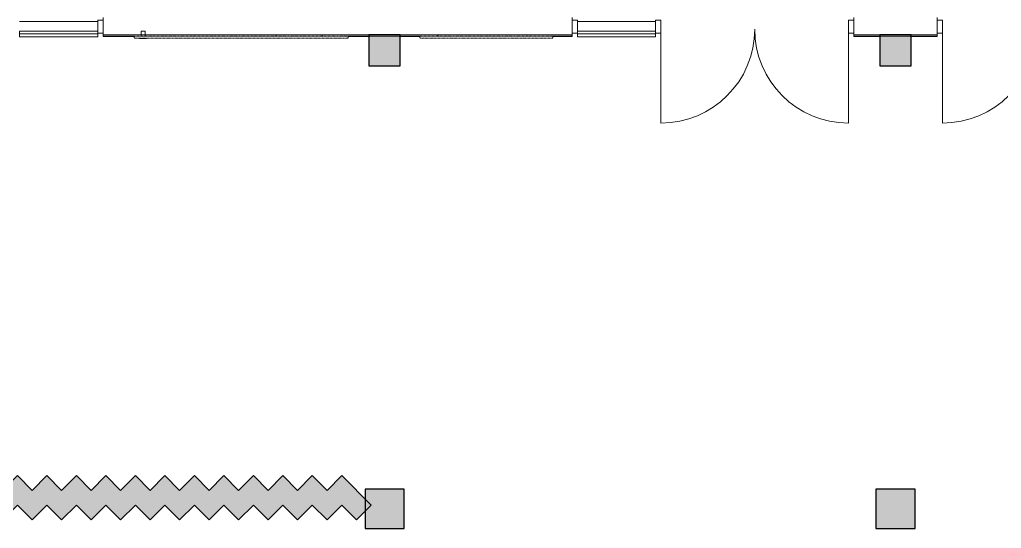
# Model space of a CAD drawing. Header units: inches. Extents: x -3640 to -1418, y -3630 to 137.
# Drawn here: x -2948.4 to -2571.8, y -958.1 to -762.9 of the extents above; entities that cross this region are included whole.
import ezdxf

# ---------------------------------------------------------------- set-up
doc = ezdxf.new("R2010")
doc.units = ezdxf.units.IN
doc.header["$MEASUREMENT"] = 0
doc.linetypes.add('Hidden Equipment- BSALS', pattern=[0.0625, 0.03125, -0.03125])
for name, color, linetype, lineweight in [('A-DOOR', 31, 'Continuous', 13), ('A-GLAZ-CURT', 52, 'Continuous', 13), ('A-GLAZ-CWMG', 51, 'Continuous', 13), ('A-WALL', 113, 'Continuous', 13), ('A-WALL-PATT', 111, 'Continuous', 13), ('E-SERT', 181, 'Continuous', 13), ('I-WALL', 2, 'Continuous', 13), ('Q-SPCQ', 91, 'Continuous', 13), ('S-COLS', 52, 'Continuous', 13)]:
    doc.layers.add(name, color=color, linetype=linetype, lineweight=lineweight)
pattern_1 = [(0, (0, 0), (30.72, 7.68), [1.267, -21.773, 1.267, -21.773, -122.88]), (0, (0, 0), (30.72, 7.68), [-46.08, 1.267, -44.813, 1.267, -21.773, -53.76]), (0, (0, 0), (30.72, 7.68), [-115.2, 1.267, -14.093, 1.267, -37.133]), (120, (11.52, 3.84), (-22.011075, 22.7643), [1.267, -21.773, 1.267, -21.773, -122.88]), (120, (11.52, 3.84), (-22.011075, 22.7643), [-46.08, 1.267, -44.813, 1.267, -21.773, -53.76]), (120, (11.52, 3.84), (-22.011075, 22.7643), [-115.2, 1.267, -14.093, 1.267, -37.133]), (240, (15.36, 19.2), (-8.708925, -30.4443), [1.267, -21.773, 1.267, -21.773, -122.88]), (240, (15.36, 19.2), (-8.708925, -30.4443), [-46.08, 1.267, -44.813, 1.267, -21.773, -53.76]), (240, (15.36, 19.2), (-8.708925, -30.4443), [-115.2, 1.267, -14.093, 1.267, -37.133])]

# ---------------------------------------------------------------- blocks, each defined once
blk = doc.blocks.new('15830016-STRUCT_MARTINEZ-MOORE_CENTRAL_v2018_rvt-1-DIMENSION PLAN - LEVEL 1 _567_ - 2__ - CAD')
at = {"layer": 'S-COLS', "lineweight": 5}
for points in [[(-2802.4, -780.64), (-2802.4, -768.64), (-2814.4, -768.64), (-2814.4, -780.64)], [(-2606.4, -780.64), (-2606.4, -768.64), (-2618.4, -768.64), (-2618.4, -780.64)], [(-2800.9, -958.14), (-2800.9, -943.14), (-2815.9, -943.14), (-2815.9, -958.14)], [(-2604.9, -958.14), (-2604.9, -943.14), (-2619.9, -943.14), (-2619.9, -958.14)]]:
    blk.add_hatch(color=50, dxfattribs=at).paths.add_polyline_path(points, flags=0)
at = {"layer": 'S-COLS', "color": 253, "lineweight": 25}
for p, q in [((-2802.4, -768.64), (-2814.4, -768.64)), ((-2814.4, -768.64), (-2814.4, -780.64)), ((-2802.4, -780.64), (-2802.4, -768.64)), ((-2606.4, -768.64), (-2618.4, -768.64)), ((-2618.4, -768.64), (-2618.4, -780.64)), ((-2606.4, -780.64), (-2606.4, -768.64)), ((-2814.4, -780.64), (-2802.4, -780.64)), ((-2618.4, -780.64), (-2606.4, -780.64)), ((-2800.9, -943.14), (-2815.9, -943.14)), ((-2815.9, -943.14), (-2815.9, -958.14)), ((-2800.9, -958.14), (-2800.9, -943.14)), ((-2604.9, -943.14), (-2619.9, -943.14)), ((-2619.9, -943.14), (-2619.9, -958.14)), ((-2604.9, -958.14), (-2604.9, -943.14)), ((-2815.9, -958.14), (-2800.9, -958.14)), ((-2619.9, -958.14), (-2604.9, -958.14))]:
    blk.add_line(p, q, dxfattribs=at)
blk = doc.blocks.new('SD_Card_Reader-BSALS - Card Reader-V51-DIMENSION PLAN - LEVEL 1 _567_ - 2__ - CAD')
at = {"layer": 'E-SERT', "color": 250, "lineweight": 9}
for p, q in [((-2325.32, -769.27), (-2325.32, -767.27)), ((-2325.32, -767.27), (-2323.82, -767.27)), ((-2323.82, -767.27), (-2323.82, -769.27)), ((-2325.95, -770.02), (-2325.95, -770.14)), ((-2325.95, -770.14), (-2323.2, -770.14)), ((-2323.2, -770.14), (-2323.2, -770.02))]:
    blk.add_line(p, q, dxfattribs=at)
blk = doc.blocks.new('15830016-ELEC_BSALS_CENTRAL_v2018_rvt-1-DIMENSION PLAN - LEVEL 1 _567_ - 2__ - CAD')
at = {"color": 250, "lineweight": 9}
blk.add_blockref('SD_Card_Reader-BSALS - Card Reader-V51-DIMENSION PLAN - LEVEL 1 _567_ - 2__ - CAD', (-576.48, 0), dxfattribs=at)
blk = doc.blocks.new('Archery Screen - Archery Screen-1837861-DIMENSION PLAN - LEVEL 1 _567_ - 2__ - CAD')
at = {"layer": 'A-WALL', "lineweight": 20}
h = blk.add_hatch(color=10, dxfattribs=at)
h.paths.add_polyline_path([(-2954.91, -954.87), (-2949.25, -949.21), (-2943.59, -954.87), (-2937.94, -949.21), (-2932.28, -954.87), (-2926.62, -949.21), (-2920.97, -954.87), (-2915.31, -949.21), (-2909.65, -954.87), (-2903.99, -949.21), (-2898.34, -954.87), (-2892.68, -949.21), (-2887.02, -954.87), (-2881.37, -949.21), (-2875.71, -954.87), (-2870.05, -949.21), (-2864.4, -954.87), (-2858.74, -949.21), (-2853.08, -954.87), (-2847.43, -949.21), (-2841.77, -954.87), (-2836.11, -949.21), (-2830.46, -954.87), (-2824.8, -949.21), (-2819.14, -954.87), (-2813.49, -949.21), (-2824.8, -937.9), (-2830.46, -943.55), (-2836.11, -937.9), (-2841.77, -943.55), (-2847.43, -937.9), (-2853.08, -943.55), (-2858.74, -937.9), (-2864.4, -943.55), (-2870.05, -937.9), (-2875.71, -943.55), (-2881.37, -937.9), (-2887.02, -943.55), (-2892.68, -937.9), (-2898.34, -943.55), (-2903.99, -937.9), (-2909.65, -943.55), (-2915.31, -937.9), (-2920.97, -943.55), (-2926.62, -937.9), (-2932.28, -943.55), (-2937.94, -937.9), (-2943.59, -943.55), (-2949.25, -937.9), (-2954.91, -943.55), (-2960.56, -937.9), (-2966.22, -943.55), (-2971.88, -937.9), (-2977.53, -943.55), (-2983.19, -937.9), (-2988.85, -943.55), (-2994.5, -937.9), (-3000.16, -943.55), (-2988.85, -954.87), (-2983.19, -949.21), (-2977.53, -954.87), (-2971.88, -949.21), (-2966.22, -954.87), (-2960.56, -949.21)], flags=0)
h.paths.add_polyline_path([(-3093.59, -954.87), (-3087.93, -949.21), (-3082.27, -954.87), (-3076.62, -949.21), (-3070.96, -954.87), (-3065.3, -949.21), (-3059.65, -954.87), (-3053.99, -949.21), (-3048.33, -954.87), (-3042.68, -949.21), (-3037.02, -954.87), (-3031.36, -949.21), (-3025.69, -954.85), (-3020.05, -949.21), (-3014.39, -954.87), (-3008.74, -949.21), (-3020.05, -937.9), (-3025.71, -943.55), (-3031.36, -937.9), (-3037.02, -943.55), (-3042.68, -937.9), (-3048.33, -943.55), (-3053.99, -937.9), (-3059.65, -943.55), (-3065.3, -937.9), (-3070.96, -943.55), (-3076.62, -937.9), (-3082.27, -943.55), (-3087.93, -937.9), (-3093.59, -943.55), (-3099.24, -937.9), (-3104.9, -943.55), (-3110.56, -937.9), (-3116.22, -943.55), (-3121.87, -937.9), (-3127.53, -943.55), (-3133.19, -937.9), (-3138.84, -943.55), (-3127.53, -954.87), (-3121.87, -949.21), (-3116.22, -954.87), (-3110.56, -949.21), (-3104.9, -954.87), (-3099.24, -949.21)], flags=0)
for p, q in [((-3133.19, -937.9), (-3138.84, -943.55)), ((-3127.53, -943.55), (-3133.19, -937.9)), ((-3121.87, -937.9), (-3127.53, -943.55)), ((-3116.22, -943.55), (-3121.87, -937.9)), ((-3110.56, -937.9), (-3116.22, -943.55)), ((-3104.9, -943.55), (-3110.56, -937.9)), ((-3099.24, -937.9), (-3104.9, -943.55)), ((-3093.59, -943.55), (-3099.24, -937.9)), ((-3087.93, -937.9), (-3093.59, -943.55)), ((-3082.27, -943.55), (-3087.93, -937.9)), ((-3076.62, -937.9), (-3082.27, -943.55)), ((-3070.96, -943.55), (-3076.62, -937.9)), ((-3065.3, -937.9), (-3070.96, -943.55)), ((-3059.65, -943.55), (-3065.3, -937.9)), ((-3053.99, -937.9), (-3059.65, -943.55)), ((-3048.33, -943.55), (-3053.99, -937.9)), ((-3042.68, -937.9), (-3048.33, -943.55)), ((-3037.02, -943.55), (-3042.68, -937.9)), ((-3031.36, -937.9), (-3037.02, -943.55)), ((-3025.71, -943.55), (-3031.36, -937.9)), ((-3020.05, -937.9), (-3025.71, -943.55)), ((-3008.74, -949.21), (-3020.05, -937.9)), ((-2994.5, -937.9), (-3000.16, -943.55)), ((-2988.85, -943.55), (-2994.5, -937.9)), ((-2983.19, -937.9), (-2988.85, -943.55)), ((-2977.53, -943.55), (-2983.19, -937.9)), ((-2971.88, -937.9), (-2977.53, -943.55)), ((-2966.22, -943.55), (-2971.88, -937.9)), ((-2960.56, -937.9), (-2966.22, -943.55)), ((-2954.91, -943.55), (-2960.56, -937.9)), ((-2949.25, -937.9), (-2954.91, -943.55)), ((-2943.59, -943.55), (-2949.25, -937.9)), ((-2937.94, -937.9), (-2943.59, -943.55)), ((-2932.28, -943.55), (-2937.94, -937.9)), ((-2926.62, -937.9), (-2932.28, -943.55)), ((-2920.97, -943.55), (-2926.62, -937.9)), ((-2915.31, -937.9), (-2920.97, -943.55)), ((-2909.65, -943.55), (-2915.31, -937.9)), ((-2903.99, -937.9), (-2909.65, -943.55)), ((-2898.34, -943.55), (-2903.99, -937.9)), ((-2892.68, -937.9), (-2898.34, -943.55)), ((-2887.02, -943.55), (-2892.68, -937.9)), ((-2881.37, -937.9), (-2887.02, -943.55)), ((-2875.71, -943.55), (-2881.37, -937.9)), ((-2870.05, -937.9), (-2875.71, -943.55)), ((-2864.4, -943.55), (-2870.05, -937.9)), ((-2858.74, -937.9), (-2864.4, -943.55)), ((-2853.08, -943.55), (-2858.74, -937.9)), ((-2847.43, -937.9), (-2853.08, -943.55)), ((-2841.77, -943.55), (-2847.43, -937.9)), ((-2836.11, -937.9), (-2841.77, -943.55)), ((-2830.46, -943.55), (-2836.11, -937.9)), ((-2824.8, -937.9), (-2830.46, -943.55)), ((-2813.49, -949.21), (-2824.8, -937.9)), ((-3138.84, -943.55), (-3127.53, -954.87)), ((-3000.16, -943.55), (-2988.85, -954.87)), ((-3127.53, -954.87), (-3121.87, -949.21)), ((-3121.87, -949.21), (-3116.22, -954.87)), ((-3116.22, -954.87), (-3110.56, -949.21)), ((-3110.56, -949.21), (-3104.9, -954.87)), ((-3104.9, -954.87), (-3099.24, -949.21)), ((-3099.24, -949.21), (-3093.59, -954.87)), ((-3093.59, -954.87), (-3087.93, -949.21)), ((-3087.93, -949.21), (-3082.27, -954.87)), ((-3082.27, -954.87), (-3076.62, -949.21)), ((-3076.62, -949.21), (-3070.96, -954.87)), ((-3070.96, -954.87), (-3065.3, -949.21)), ((-3065.3, -949.21), (-3059.65, -954.87)), ((-3059.65, -954.87), (-3053.99, -949.21)), ((-3053.99, -949.21), (-3048.33, -954.87)), ((-3048.33, -954.87), (-3042.68, -949.21)), ((-3042.68, -949.21), (-3037.02, -954.87)), ((-3037.02, -954.87), (-3031.36, -949.21)), ((-3031.36, -949.21), (-3025.71, -954.87)), ((-3025.71, -954.87), (-3020.05, -949.21)), ((-3020.05, -949.21), (-3014.39, -954.87)), ((-3014.39, -954.87), (-3008.74, -949.21)), ((-2988.85, -954.87), (-2983.19, -949.21)), ((-2983.19, -949.21), (-2977.53, -954.87)), ((-2977.53, -954.87), (-2971.88, -949.21)), ((-2971.88, -949.21), (-2966.22, -954.87)), ((-2966.22, -954.87), (-2960.56, -949.21)), ((-2960.56, -949.21), (-2954.91, -954.87)), ((-2954.91, -954.87), (-2949.25, -949.21)), ((-2949.25, -949.21), (-2943.59, -954.87)), ((-2943.59, -954.87), (-2937.94, -949.21)), ((-2937.94, -949.21), (-2932.28, -954.87)), ((-2932.28, -954.87), (-2926.62, -949.21)), ((-2926.62, -949.21), (-2920.97, -954.87)), ((-2920.97, -954.87), (-2915.31, -949.21)), ((-2915.31, -949.21), (-2909.65, -954.87)), ((-2909.65, -954.87), (-2903.99, -949.21)), ((-2903.99, -949.21), (-2898.34, -954.87)), ((-2898.34, -954.87), (-2892.68, -949.21)), ((-2892.68, -949.21), (-2887.02, -954.87)), ((-2887.02, -954.87), (-2881.37, -949.21)), ((-2881.37, -949.21), (-2875.71, -954.87)), ((-2875.71, -954.87), (-2870.05, -949.21)), ((-2870.05, -949.21), (-2864.4, -954.87)), ((-2864.4, -954.87), (-2858.74, -949.21)), ((-2858.74, -949.21), (-2853.08, -954.87)), ((-2853.08, -954.87), (-2847.43, -949.21)), ((-2847.43, -949.21), (-2841.77, -954.87)), ((-2841.77, -954.87), (-2836.11, -949.21)), ((-2836.11, -949.21), (-2830.46, -954.87)), ((-2830.46, -954.87), (-2824.8, -949.21)), ((-2824.8, -949.21), (-2819.14, -954.87)), ((-2819.14, -954.87), (-2813.49, -949.21))]:
    blk.add_line(p, q, dxfattribs=at)
blk = doc.blocks.new('Basic Wall _ B6-7 1_4_-BSALS - ___-3569065-DIMENSION PLAN - LEVEL 1 _567_ - 2__ - CAD')
at = {"layer": 'I-WALL', "lineweight": 20}
for p, q in [((-2736.4, -769.39), (-2743.9, -769.39)), ((-2736.4, -769.27), (-2736.4, -769.39)), ((-2628.4, -769.39), (-2628.4, -769.27)), ((-2618.4, -769.39), (-2628.4, -769.39)), ((-2596.4, -769.39), (-2606.4, -769.39)), ((-2596.4, -769.27), (-2596.4, -769.39))]:
    blk.add_line(p, q, dxfattribs=at)
blk = doc.blocks.new('Basic Wall _ B6-7 1_4_-BSALS - ___-3569069-DIMENSION PLAN - LEVEL 1 _567_ - 2__ - CAD')
at = {"layer": 'I-WALL', "lineweight": 20}
for p, q in [((-2997.52, -769.39), (-2997.52, -769.27)), ((-2988.4, -769.39), (-2997.52, -769.39)), ((-2988.4, -769.27), (-2988.4, -769.39)), ((-2916.4, -769.39), (-2916.4, -769.27)), ((-2904.4, -769.39), (-2916.4, -769.39)), ((-2814.4, -769.39), (-2822.4, -769.39)), ((-2794.9, -769.39), (-2802.4, -769.39))]:
    blk.add_line(p, q, dxfattribs=at)
blk = doc.blocks.new('Door-J2_4-Curtain_Wall-_only works in CW_-BSALS - Door-J2_4-Wide_Stile-BSALS-3206292-DIMENSION PLAN - LEVEL 1 _567_ - 2__ - CAD')
at = {"layer": 'A-DOOR', "lineweight": 20}
for p, q in [((-36, 0), (-36, -36)), ((36, 0), (36, -36))]:
    blk.add_line(p, q, dxfattribs=at)
at = {"layer": 'A-DOOR', "lineweight": 9}
for centre, start, end in [((36, 0), 180, 270), ((-36, 0), 270, 0)]:
    blk.add_arc(centre, 36, start, end, dxfattribs=at)
blk = doc.blocks.new('Rectangular Mullion - 2_ x 5_ Rectangular-3206294-DIMENSION PLAN - LEVEL 1 _567_ - 2__ - CAD')
at = {"layer": 'A-GLAZ-CWMG', "lineweight": 20}
for p, q in [((0, 3.5), (-2, 3.5)), ((-2, 3.5), (-2, -1.5)), ((0, -1.5), (0, 3.5)), ((-2, -1.5), (0, -1.5))]:
    blk.add_line(p, q, dxfattribs=at)
blk = doc.blocks.new('Door-J2_4-Curtain_Wall-_only works in CW_-BSALS - Door-J2_4-Wide_Stile-BSALS-3206448-DIMENSION PLAN - LEVEL 1 _567_ - 2__ - CAD')
at = {"layer": 'A-DOOR', "lineweight": 20}
for p, q in [((-36, 0), (-36, 36)), ((36, 0), (36, 36))]:
    blk.add_line(p, q, dxfattribs=at)
at = {"layer": 'A-DOOR', "lineweight": 9}
for centre, start, end in [((-36, 0), 360, 90), ((36, 0), 90, 180)]:
    blk.add_arc(centre, 36, start, end, dxfattribs=at)
blk = doc.blocks.new('Rectangular Mullion - 2_ x 5_ Rectangular-3206276-DIMENSION PLAN - LEVEL 1 _567_ - 2__ - CAD')
at = {"layer": 'A-GLAZ-CWMG', "lineweight": 20}
for p, q in [((0, 1.5), (-2, 1.5)), ((-2, 1.5), (-2, -3.5)), ((0, -3.5), (0, 1.5)), ((-2, -3.5), (0, -3.5))]:
    blk.add_line(p, q, dxfattribs=at)
blk = doc.blocks.new('System Panel - Glazed-3296580-DIMENSION PLAN - LEVEL 1 _567_ - 2__ - CAD')
at = {"layer": 'A-GLAZ-CURT', "lineweight": 20}
for p, q in [((15, -0.75), (-15, -0.75)), ((-15, -0.75), (-15, -1.75)), ((-15, -1.75), (15, -1.75)), ((15, -1.75), (15, -0.75))]:
    blk.add_line(p, q, dxfattribs=at)
blk = doc.blocks.new('Rectangular Mullion - 2_ x 5_ Rectangular-3206279-DIMENSION PLAN - LEVEL 1 _567_ - 2__ - CAD')
at = {"layer": 'A-GLAZ-CWMG', "lineweight": 20}
for p, q in [((-2, 1.5), (0, 1.5)), ((-2, -3.5), (-2, 1.5)), ((0, 1.5), (0, -3.5)), ((0, -3.5), (-2, -3.5))]:
    blk.add_line(p, q, dxfattribs=at)
blk = doc.blocks.new('Rectangular Mullion - 6 x 6 interior mullion-3182181-DIMENSION PLAN - LEVEL 1 _567_ - 2__ - CAD')
at = {"layer": 'A-GLAZ-CWMG', "lineweight": 9}
for p, q in [((-2948.4, -763.64), (-2918.4, -763.64)), ((-2948.4, -769.52), (-2948.4, -768.33)), ((-2918.4, -769.52), (-2948.4, -769.52)), ((-2918.4, -768.33), (-2918.4, -769.52))]:
    blk.add_line(p, q, dxfattribs=at)
blk = doc.blocks.new('System Panel - Glazed-3296552-DIMENSION PLAN - LEVEL 1 _567_ - 2__ - CAD')
at = {"layer": 'A-GLAZ-CURT', "lineweight": 20}
for p, q in [((15, 1.75), (-15, 1.75)), ((-15, 1.75), (-15, 0.75)), ((-15, 0.75), (15, 0.75)), ((15, 0.75), (15, 1.75))]:
    blk.add_line(p, q, dxfattribs=at)
blk = doc.blocks.new('Rectangular Mullion - 2_ x 5_ Rectangular-3206297-DIMENSION PLAN - LEVEL 1 _567_ - 2__ - CAD')
at = {"layer": 'A-GLAZ-CWMG', "lineweight": 20}
for p, q in [((-2, 3.5), (0, 3.5)), ((-2, -1.5), (-2, 3.5)), ((0, 3.5), (0, -1.5)), ((0, -1.5), (-2, -1.5))]:
    blk.add_line(p, q, dxfattribs=at)
blk = doc.blocks.new('Rectangular Mullion - 2_ x 5_ Rectangular-3206291-DIMENSION PLAN - LEVEL 1 _567_ - 2__ - CAD')
at = {"layer": 'A-GLAZ-CWMG', "lineweight": 20}
for p, q in [((-1, 3.5), (1, 3.5)), ((-1, -1.5), (-1, 3.5)), ((1, 3.5), (1, -1.5)), ((1, -1.5), (-1, -1.5))]:
    blk.add_line(p, q, dxfattribs=at)
blk = doc.blocks.new('Rectangular Mullion - 6 x 6 interior mullion-V87-DIMENSION PLAN - LEVEL 1 _567_ - 2__ - CAD')
at = {"layer": 'A-GLAZ-CWMG', "lineweight": 9}
for p, q in [((-2734.4, -763.64), (-2704.4, -763.64)), ((-2734.4, -769.52), (-2734.4, -768.33)), ((-2704.4, -769.52), (-2734.4, -769.52)), ((-2704.4, -768.33), (-2704.4, -769.52))]:
    blk.add_line(p, q, dxfattribs=at)
blk = doc.blocks.new('FINE ARTS CORRIDOR NORTH WALL - FINE ARTS CORRIDOR NORTH WALL-3632996-DIMENSION PLAN - LEVEL 1 _567_ - 2__ - CAD')
at = {"layer": 'Q-SPCQ', "linetype": 'Hidden Equipment- BSALS', "lineweight": 20}
for p, q in [((-2904.4, -769.27), (-2822.4, -769.27)), ((-2904.4, -770.02), (-2904.4, -769.27)), ((-2822.4, -770.02), (-2904.4, -770.02)), ((-2822.4, -770.02), (-2822.4, -769.27)), ((-2794.9, -769.27), (-2743.9, -769.27)), ((-2794.9, -770.02), (-2794.9, -769.27)), ((-2743.9, -770.02), (-2794.9, -770.02)), ((-2743.9, -770.02), (-2743.9, -769.27))]:
    blk.add_line(p, q, dxfattribs=at)

msp = doc.modelspace()

# ---------------------------------------------------------------- block references
at = {"lineweight": 5}
msp.add_blockref('15830016-STRUCT_MARTINEZ-MOORE_CENTRAL_v2018_rvt-1-DIMENSION PLAN - LEVEL 1 _567_ - 2__ - CAD', (0, 0), dxfattribs=at)

# ---------------------------------------------------------------- next in the draw order: hatches: boundary and pattern name
at = {"layer": 'A-WALL-PATT', "lineweight": 9}
h = msp.add_hatch(dxfattribs=at)
h.set_pattern_fill('FP_1', color=256, style=0, pattern_type=2)
h.set_pattern_definition(pattern_1)
h.paths.add_polyline_path([(-2764.9, -769.27), (-2764.9, -768.64), (-2916.4, -768.64), (-2916.4, -769.27), (-2794.9, -769.27)], flags=0)
h.paths.add_polyline_path([(-2988.4, -769.27), (-2988.4, -768.64), (-2997.52, -768.64), (-2997.52, -769.27)], flags=0)
h = msp.add_hatch(dxfattribs=at)
h.set_pattern_fill('FP_1', color=256, style=0, pattern_type=2)
h.set_pattern_definition(pattern_1)
h.paths.add_polyline_path([(-2596.4, -769.27), (-2596.4, -768.64), (-2628.4, -768.64), (-2628.4, -769.27)], flags=0)
h.paths.add_polyline_path([(-2764.9, -769.27), (-2736.4, -769.27), (-2736.4, -768.64), (-2764.9, -768.64)], flags=0)

# ---------------------------------------------------------------- next in the draw order: linework, layer by layer
at = {"layer": 'A-WALL'}
for p, q in [((-2736.4, -768.64), (-2916.4, -768.64)), ((-2596.4, -768.64), (-2628.4, -768.64))]:
    msp.add_line(p, q, dxfattribs=at)
at = {"layer": 'I-WALL', "lineweight": 20}
for p, q in [((-2916.4, -762.02), (-2916.4, -769.27)), ((-2736.4, -769.27), (-2736.4, -762.02)), ((-2628.4, -762.02), (-2628.4, -769.27)), ((-2596.4, -769.27), (-2596.4, -762.02)), ((-2916.4, -769.27), (-2904.4, -769.27)), ((-2822.4, -769.27), (-2794.9, -769.27)), ((-2743.9, -769.27), (-2736.4, -769.27)), ((-2628.4, -769.27), (-2596.4, -769.27))]:
    msp.add_line(p, q, dxfattribs=at)

# ---------------------------------------------------------------- next in the draw order: block references
at = {"lineweight": 5}
msp.add_blockref('15830016-ELEC_BSALS_CENTRAL_v2018_rvt-1-DIMENSION PLAN - LEVEL 1 _567_ - 2__ - CAD', (0, 0), dxfattribs=at)
at = {"layer": 'A-DOOR', "lineweight": 20}
msp.add_blockref('Door-J2_4-Curtain_Wall-_only works in CW_-BSALS - Door-J2_4-Wide_Stile-BSALS-3206292-DIMENSION PLAN - LEVEL 1 _567_ - 2__ - CAD', (-2666.4, -766.58), dxfattribs=at)
at = {"layer": 'A-DOOR', "lineweight": 20, "rotation": 180}
msp.add_blockref('Door-J2_4-Curtain_Wall-_only works in CW_-BSALS - Door-J2_4-Wide_Stile-BSALS-3206448-DIMENSION PLAN - LEVEL 1 _567_ - 2__ - CAD', (-2558.4, -766.58), dxfattribs=at)
at = {"layer": 'A-GLAZ-CURT', "lineweight": 9}
msp.add_blockref('System Panel - Glazed-3296580-DIMENSION PLAN - LEVEL 1 _567_ - 2__ - CAD', (-2933.4, -766.58), dxfattribs=at)
at = {"layer": 'A-GLAZ-CURT', "lineweight": 9, "rotation": 180}
msp.add_blockref('System Panel - Glazed-3296552-DIMENSION PLAN - LEVEL 1 _567_ - 2__ - CAD', (-2719.4, -766.58), dxfattribs=at)
at = {"layer": 'A-GLAZ-CWMG', "lineweight": 9}
for name, p in [('Rectangular Mullion - 6 x 6 interior mullion-3182181-DIMENSION PLAN - LEVEL 1 _567_ - 2__ - CAD', (0, 0)), ('Rectangular Mullion - 6 x 6 interior mullion-V87-DIMENSION PLAN - LEVEL 1 _567_ - 2__ - CAD', (0, 0)), ('Rectangular Mullion - 2_ x 5_ Rectangular-3206294-DIMENSION PLAN - LEVEL 1 _567_ - 2__ - CAD', (-2628.4, -766.58))]:
    msp.add_blockref(name, p, dxfattribs=at)
at = {"layer": 'A-GLAZ-CWMG', "lineweight": 9, "extrusion": (0, 0, -1), "rotation": 180}
msp.add_blockref('Rectangular Mullion - 2_ x 5_ Rectangular-3206279-DIMENSION PLAN - LEVEL 1 _567_ - 2__ - CAD', (2916.4, -766.58), dxfattribs=at)
at = {"layer": 'A-GLAZ-CWMG', "lineweight": 9, "extrusion": (0, 0, -1)}
for name, p in [('Rectangular Mullion - 2_ x 5_ Rectangular-3206297-DIMENSION PLAN - LEVEL 1 _567_ - 2__ - CAD', (2736.4, -766.58)), ('Rectangular Mullion - 2_ x 5_ Rectangular-3206291-DIMENSION PLAN - LEVEL 1 _567_ - 2__ - CAD', (2703.4, -766.58))]:
    msp.add_blockref(name, p, dxfattribs=at)
at = {"layer": 'A-GLAZ-CWMG', "lineweight": 9, "rotation": 180}
msp.add_blockref('Rectangular Mullion - 2_ x 5_ Rectangular-3206276-DIMENSION PLAN - LEVEL 1 _567_ - 2__ - CAD', (-2596.4, -766.58), dxfattribs=at)
at = {"layer": 'A-WALL', "lineweight": 20}
msp.add_blockref('Archery Screen - Archery Screen-1837861-DIMENSION PLAN - LEVEL 1 _567_ - 2__ - CAD', (0, 0), dxfattribs=at)
at = {"layer": 'I-WALL', "lineweight": 20}
for name in ['Basic Wall _ B6-7 1_4_-BSALS - ___-3569069-DIMENSION PLAN - LEVEL 1 _567_ - 2__ - CAD', 'Basic Wall _ B6-7 1_4_-BSALS - ___-3569065-DIMENSION PLAN - LEVEL 1 _567_ - 2__ - CAD']:
    msp.add_blockref(name, (0, 0), dxfattribs=at)
at = {"layer": 'Q-SPCQ', "linetype": 'Hidden Equipment- BSALS', "lineweight": 20}
msp.add_blockref('FINE ARTS CORRIDOR NORTH WALL - FINE ARTS CORRIDOR NORTH WALL-3632996-DIMENSION PLAN - LEVEL 1 _567_ - 2__ - CAD', (0, 0), dxfattribs=at)

doc.saveas('drawing.dxf')
